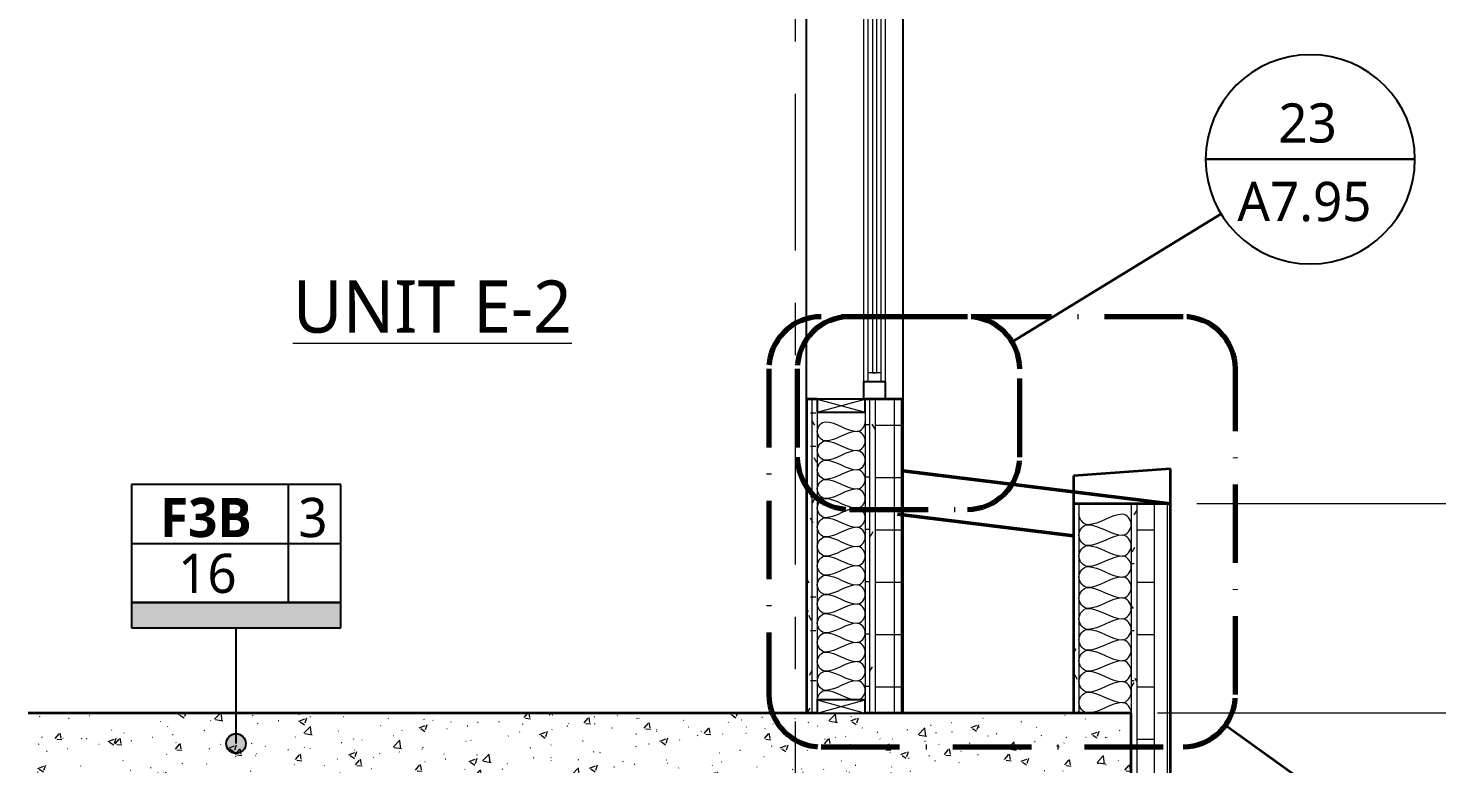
# Model space of a CAD drawing. Header units: inches. Extents: x 6 to 8416, y -388 to 6104.
# Drawn here: x 300.6 to 462.1, y 5343.2 to 5427.5 of the extents above; entities that cross this region are included whole.
import ezdxf

# ---------------------------------------------------------------- set-up
doc = ezdxf.new("R2010")
doc.units = ezdxf.units.IN
doc.header["$MEASUREMENT"] = 0
doc.linetypes.add('Center 3_8_', pattern=[36, 18, -6, 6, -6])
doc.linetypes.add('Dash Dot 3_16_', pattern=[15, 9, -3, 0, -3])
for name, color, linetype, lineweight in [('A-ANNO-DIMS', 211, 'Continuous', 13), ('A-ANNO-DIMS-48', 211, 'Continuous', 13), ('A-ANNO-NOTE', 131, 'Continuous', 18), ('A-ANNO-SYMB', 150, 'Continuous', 13), ('A-DETL', 90, 'Continuous', 13), ('A-DETL-GENF', 92, 'Continuous', 13), ('A-FLOR-IDEN', 11, 'Continuous', 25), ('A-GLAZ', 151, 'Continuous', 25), ('A-GLAZ-SILL', 1, 'Continuous', 18), ('A-ROOM-IDEN', 2, 'Continuous', 35), ('A-WALL', 113, 'Continuous', 25), ('A-WALL-PATT', 111, 'Continuous', 35), ('S-GRID', 1, 'Continuous', 13)]:
    doc.layers.add(name, color=color, linetype=linetype, lineweight=lineweight)
doc.styles.add('Open Sans_2', font='OpenSans-Regular.ttf', dxfattribs={"height": 6})
doc.styles.add('Open Sans_3', font='OpenSans-Regular.ttf', dxfattribs={"height": 4.5})
doc.styles.add('Open Sans_5', font='OpenSans-Regular.ttf', dxfattribs={"width": 0.88, "height": 4.5})
doc.styles.add('Open Sans_B', font='OpenSans-Bold.ttf', dxfattribs={"height": 4.5})
doc.dimstyles.new('Linear_-_3_32_', dxfattribs={"dimscale": 12, "dimtxt": 4.83561, "dimasz": 0.375, "dimexe": 0.375, "dimexo": 0.25, "dimgap": 0.125, "dimtad": 1, "dimdec": 8, "dimrnd": 0.003906, "dimzin": 3, "dimdsep": 46, "dimlunit": 4, "dimtxsty": 'Open Sans_5', "dimblk1": 'OBLIQUE', "dimblk2": 'OBLIQUE', "dimsah": 1, "dimcen": 0.09, "dimdle": 0.375, "dimadec": 3, "dimazin": 2, "dimtfac": 1, "dimtdec": 4, "dimtix": 1, "dimtmove": 0, "dimatfit": 3, "dimfxl": 1, "dimtvp": 1, "dimtfill": 1, "dimfrac": 2, "dimtolj": 1, "dimtzin": 0, "dimarcsym": 2})
pattern_1 = [(0, (441.926, 3018), (7.68, 1.92), [0.6336, -5.126, 0.6336, -5.126, -30.72]), (0, (441.926, 3018), (7.68, 1.92), [-11.52, 0.6336, -10.886, 0.6336, -5.126, -13.44]), (0, (441.926, 3018), (7.68, 1.92), [-28.8, 0.6336, -3.206, 0.6336, -8.966]), (120, (444.806, 3018.96), (-5.5027688, 5.6910751), [0.6336, -5.126, 0.6336, -5.126, -30.72]), (120, (444.806, 3018.96), (-5.5027688, 5.6910751), [-11.52, 0.6336, -10.886, 0.6336, -5.126, -13.44]), (120, (444.806, 3018.96), (-5.5027688, 5.6910751), [-28.8, 0.6336, -3.206, 0.6336, -8.966]), (240, (445.766, 3022.8), (-2.1772312, -7.6110751), [0.6336, -5.126, 0.6336, -5.126, -30.72]), (240, (445.766, 3022.8), (-2.1772312, -7.6110751), [-11.52, 0.6336, -10.886, 0.6336, -5.126, -13.44]), (240, (445.766, 3022.8), (-2.1772312, -7.6110751), [-28.8, 0.6336, -3.206, 0.6336, -8.966])]
pattern_2 = [(0, (441.926, 3018), (0, 6), []), (90, (441.926, 3018), (-6, 4e-16), [])]

# ---------------------------------------------------------------- blocks, each defined once
blk = doc.blocks.new('1-2 WD Adaptive-Recess-TS - 2_-6_x5_-0_ - 1_-6_ Recess L-19713989-WALL SECTION - LOBBY CANOPY')
at = {"layer": 'A-GLAZ', "lineweight": 13}
for p, q in [((3814.25, 5385), (3814.25, 5445)), ((3825.3125, 5445), (3825.3125, 5385)), ((3820.8125, 5443), (3820.8125, 5387)), ((3823.3125, 5387), (3823.3125, 5443))]:
    blk.add_line(p, q, dxfattribs=at)
at = {"layer": 'A-GLAZ', "color": 7}
for p, q in [((3820.8125, 5445), (3820.8125, 5443)), ((3823.3125, 5445), (3821, 5445)), ((3823.3125, 5443), (3823.3125, 5445)), ((3820.8125, 5443), (3823.3125, 5443)), ((3823.3125, 5387), (3820.8125, 5387)), ((3820.8125, 5387), (3820.8125, 5385)), ((3823.3125, 5385), (3823.3125, 5387)), ((3821, 5385), (3823.3125, 5385))]:
    blk.add_line(p, q, dxfattribs=at)
at = {"layer": 'A-GLAZ', "lineweight": 18}
for p, q in [((3822.3125, 5442), (3821.8125, 5442)), ((3821.8125, 5442), (3821.8125, 5388)), ((3822.3125, 5388), (3822.3125, 5442)), ((3821.8125, 5388), (3822.3125, 5388))]:
    blk.add_line(p, q, dxfattribs=at)
at = {"layer": 'A-GLAZ-SILL'}
for p, q in [((3822.8125, 5443), (3821.3125, 5443)), ((3821.3125, 5443), (3821.3125, 5442)), ((3822.8125, 5442), (3822.8125, 5443)), ((3821.3125, 5442), (3822.8125, 5442)), ((3821.3125, 5442), (3821.3125, 5388)), ((3822.8125, 5388), (3822.8125, 5442)), ((3821.3125, 5388), (3821.3125, 5387)), ((3822.8125, 5388), (3821.3125, 5388)), ((3822.8125, 5387), (3822.8125, 5388)), ((3821.3125, 5387), (3822.8125, 5387))]:
    blk.add_line(p, q, dxfattribs=at)
blk = doc.blocks.new('1-2 WD Adaptive-Recess-TS - 4_-0_x5_-0_ - 1_-6_ Recess L-12471009-WALL SECTION - LOBBY CANOPY')
at = {"layer": 'A-GLAZ', "lineweight": 13}
h = blk.add_hatch(dxfattribs=at)
h.set_pattern_fill('FP_18', color=256, style=0, pattern_type=2)
h.set_pattern_definition([(45, (3866.364, 3018), (-4.751758, 4.751758), []), (45, (3866.364, 3025.2), (-4.751758, 4.751758), [])])
h.paths.add_polyline_path([(3825.34, 5385), (3825.34, 5445), (3825.31, 5445), (3825.31, 5385)])
at = {"layer": 'A-GLAZ'}
for p, q in [((3825.34, 5445), (3825.31, 5445)), ((3825.34, 5385), (3825.34, 5445)), ((3825.34, 5385), (3825.31, 5385))]:
    blk.add_line(p, q, dxfattribs=at)
blk = doc.blocks.new('06 Nominal Cut Lumber-Section-AM1 - 2x6 Section-V36-WALL SECTION - LOBBY CANOPY')
at = {"layer": 'A-DETL-GENF', "lineweight": 25}
for p, q in [((3815.5, 5733.125), (3815.5, 5731.625)), ((3821, 5733.125), (3815.5, 5733.125)), ((3821, 5731.625), (3821, 5733.125)), ((3815.5, 5731.625), (3821, 5731.625))]:
    blk.add_line(p, q, dxfattribs=at)
at = {"layer": 'A-DETL-GENF'}
for p, q in [((3815.5, 5733.125), (3821, 5731.625)), ((3815.5, 5731.625), (3821, 5733.125))]:
    blk.add_line(p, q, dxfattribs=at)
blk = doc.blocks.new('ASM TAG - Floor-AM - Assembly-1637575-WALL SECTION - LOBBY CANOPY')
at = {"layer": 'A-FLOR-IDEN', "lineweight": 13}
blk.add_hatch(color=256, dxfattribs=at).paths.add_polyline_path([(3760.86, 5870.43), (3760.86, 5867.52), (3736.86, 5867.52), (3736.86, 5870.43)])
at = {"layer": 'A-FLOR-IDEN'}
for p, q in [((3754.86, 5883.93), (3736.86, 5883.93)), ((3736.86, 5883.93), (3736.86, 5877.18)), ((3736.86, 5883.93), (3736.86, 5870.43)), ((3760.86, 5883.93), (3736.86, 5883.93)), ((3760.86, 5883.93), (3754.86, 5883.93)), ((3754.86, 5870.43), (3754.86, 5883.93)), ((3760.86, 5877.18), (3760.86, 5883.93)), ((3760.86, 5870.43), (3760.86, 5883.93)), ((3736.86, 5877.18), (3736.86, 5870.43)), ((3736.86, 5877.18), (3760.86, 5877.18)), ((3760.86, 5870.43), (3760.86, 5877.18)), ((3760.86, 5870.43), (3736.86, 5870.43)), ((3736.86, 5870.43), (3736.86, 5867.52)), ((3736.86, 5870.43), (3754.86, 5870.43)), ((3736.86, 5870.43), (3760.86, 5870.43)), ((3754.86, 5870.43), (3760.86, 5870.43)), ((3760.86, 5867.52), (3760.86, 5870.43)), ((3736.86, 5867.52), (3760.86, 5867.52))]:
    blk.add_line(p, q, dxfattribs=at)
at = {"layer": 'A-FLOR-IDEN', "lineweight": 13}
for p, q in [((3754.86, 5877.18), (3754.86, 5883.93)), ((3754.86, 5883.93), (3754.86, 5877.18)), ((3736.86, 5877.18), (3754.86, 5877.18)), ((3754.86, 5877.18), (3736.86, 5877.18)), ((3754.86, 5870.43), (3754.86, 5877.18)), ((3754.86, 5877.18), (3760.86, 5877.18)), ((3760.86, 5877.18), (3754.86, 5877.18)), ((3754.86, 5877.18), (3754.86, 5870.43))]:
    blk.add_line(p, q, dxfattribs=at)
blk = doc.blocks.new('Section - CDs-920680-WALL SECTION - LOBBY CANOPY')
at = {"layer": 'A-ANNO-NOTE', "lineweight": 25}
for p, q in [((3874.89, 5329.97), (3898.89, 5329.97)), ((3898.89, 5329.97), (3874.89, 5329.97))]:
    blk.add_line(p, q, dxfattribs=at)
for start, end in [(0, 180), (180, 0)]:
    blk.add_arc((3886.89, 5329.97), 12, start, end, dxfattribs=at)
blk = doc.blocks.new('DIMBLOCK5-WALL SECTION - LOBBY CANOPY')
at = {"layer": 'A-ANNO-DIMS-48'}
for p, q in [((545.93, 5377.5), (545.93, 5344.5)), ((545.93, 5373), (434.56, 5373)), ((545.93, 5373), (550.43, 5373)), ((545.93, 5349), (430.06, 5349)), ((545.93, 5349), (550.43, 5349))]:
    blk.add_line(p, q, dxfattribs=at)
at = {"layer": 'A-ANNO-DIMS-48', "lineweight": 50}
for p, q in [((545.93, 5373), (543.68, 5375.25)), ((545.93, 5373), (548.18, 5370.75)), ((545.93, 5349), (543.68, 5351.25)), ((545.93, 5349), (548.18, 5346.75))]:
    blk.add_line(p, q, dxfattribs=at)
at = {"layer": 'A-ANNO-DIMS-48', "color": 0, "insert": (538.38, 5353.96), "char_height": 4.5, "width": 16.8901, "attachment_point": 1, "rotation": 90, "line_spacing_factor": 1.151336, "style": 'Open Sans_5', "bg_fill": 3, "box_fill_scale": 1.25, "bg_fill_color": 256, "bg_fill_true_color": 13158600, "bg_fill_transparency": 0}
blk.add_mtext('2\' - 0"', dxfattribs=at)
blk = doc.blocks.new('_Oblique')
at = {"color": 0, "linetype": 'ByBlock', "lineweight": -2}
blk.add_line((-0.5, -0.5), (0.5, 0.5), dxfattribs=at)

msp = doc.modelspace()

# ---------------------------------------------------------------- hatches: boundary and pattern name
at = {"layer": 'A-DETL-GENF'}
h = msp.add_hatch(dxfattribs=at)
h.set_pattern_fill('FP_13', color=135, style=0, pattern_type=2)
h.set_pattern_definition([(50, (441.926, 3018), (6.885997, -0.602097), [0.72, -7.92]), (355, (441.926, 3018), (-1.331756, 7.220547), [0.576, -6.336]), (100.451, (442.5, 3017.95), (5.553629, 6.618191), [0.61191, -6.731]), (46.184, (441.926, 3019.92), (10.245642, -1.588925), [1.08, -11.88]), (96.636, (442.78, 3019.788), (8.97244, 9.35152), [0.91786, -10.096]), (351.184, (441.926, 3019.92), (8.9732, 9.35123), [0.864, -9.504]), (21, (442.886, 3019.44), (5.730726, -3.865003), [0.72, -7.92]), (326, (442.886, 3019.44), (2.33581, 6.96088), [0.576, -6.336]), (71.451, (443.363, 3019.118), (8.065876, 3.095948), [0.61191, -6.731]), (37.5, (441.926, 3018), (0.116866, 3.1954784), [0.06336, -6.196, 0.06336, -6.369, -6.36]), (37.5, (441.926, 3018), (0.116866, 3.1954784), [-12.691, 0.06336, -6.297]), (7.5, (441.926, 3018), (2.52543, 3.7860247), [0.06336, -3.604, 0.06336, -6.052, -2.424]), (7.5, (441.926, 3018), (2.52543, 3.7860247), [-9.782, 0.06336, -2.361]), (327.5, (439.785, 3018), (5.1243685, -0.2161763), [0.06336, -2.337, 0.06336, -7.425, -9.936]), (327.5, (439.785, 3018), (5.1243685, -0.2161763), [-9.888, 0.06336, -9.873]), (317.5, (438.825, 3018), (5.598326, 0.96141), [0.06336, -3.057, 0.06336, -4.909, -7.056]), (317.5, (438.825, 3018), (5.598326, 0.96141), [-8.093, 0.06336, -6.993])])
h.paths.add_polyline_path([(400.56196077, 5333), (427.06196077, 5333), (427.06196077, 5349), (300.59396077, 5349), (300.59396077, 5333), (396.56196077, 5333)])
at = {"layer": 'A-FLOR-IDEN'}
h = msp.add_hatch(color=256, dxfattribs=at)
edge = h.paths.add_edge_path()
edge.add_arc((324.42539914, 5345.50687332), 1.125, 0, 360)
at = {"layer": 'A-WALL-PATT', "lineweight": 13}
h = msp.add_hatch(dxfattribs=at)
h.set_pattern_fill('FP_15', color=256, style=0, pattern_type=2)
h.set_pattern_definition([(0, (441.926, 3018), (0, 60), [60, 0, 0, 0]), (284.036, (482.726, 3030), (59.99915, -180.000494), [12.369, -235.017]), (284.036, (480.326, 3030), (59.99915, -180.000494), [12.369, -235.017]), (284.036, (477.926, 3030), (59.99915, -180.000494), [12.369, -235.017]), (284.036, (446.726, 3042), (59.99915, -180.000494), [12.369, -235.017]), (284.036, (444.326, 3042), (59.99915, -180.000494), [12.369, -235.017]), (284.036, (441.926, 3042), (59.99915, -180.000494), [12.369, -235.017]), (284.036, (464.726, 3054), (59.99915, -180.000494), [12.369, -235.017]), (284.036, (462.326, 3054), (59.99915, -180.000494), [12.369, -235.017]), (284.036, (459.926, 3054), (59.99915, -180.000494), [12.369, -235.017]), (284.036, (482.726, 3066), (59.99915, -180.000494), [12.369, -235.017]), (284.036, (480.326, 3066), (59.99915, -180.000494), [12.369, -235.017]), (284.036, (477.926, 3066), (59.99915, -180.000494), [12.369, -235.017]), (284.036, (446.726, 3078), (59.99915, -180.000494), [12.369, -235.017]), (284.036, (444.326, 3078), (59.99915, -180.000494), [12.369, -235.017]), (284.036, (441.926, 3078), (59.99915, -180.000494), [12.369, -235.017]), (0, (441.926, 3024), (0, 60), [60, 0, 0, 0]), (0, (441.926, 3030), (0, 60), [60, 0, 0, 0]), (0, (441.926, 3036), (0, 60), [60, 0, 0, 0]), (0, (441.926, 3042), (0, 60), [60, 0, 0, 0]), (0, (441.926, 3048), (0, 60), [60, 0, 0, 0]), (0, (441.926, 3054), (0, 60), [60, 0, 0, 0]), (0, (441.926, 3060), (0, 60), [60, 0, 0, 0]), (0, (441.926, 3066), (0, 60), [60, 0, 0, 0]), (0, (441.926, 3072), (0, 60), [60, 0, 0, 0])])
h.paths.add_polyline_path([(397.06196077, 5349), (397.06196077, 5385), (396.56196077, 5385), (396.56196077, 5349)])
h.paths.add_polyline_path([(396.56196077, 5445), (397.06196077, 5445), (397.06196077, 5475.875), (396.56196077, 5475.875), (396.56196077, 5445.9506875)])
h = msp.add_hatch(dxfattribs=at)
h.set_pattern_fill('FP_16', color=256, style=0, pattern_type=2)
h.set_pattern_definition(pattern_1)
h.paths.add_polyline_path([(397.06196077, 5349), (397.68696077, 5349), (397.68696077, 5385), (397.06196077, 5385)])
h.paths.add_polyline_path([(397.06196077, 5445), (397.68696077, 5445), (397.68696077, 5475.875), (397.06196077, 5475.875), (397.06196077, 5445.9506875)])
h = msp.add_hatch(dxfattribs=at)
h.set_pattern_fill('FP_14', color=256, style=0, pattern_type=2)
h.set_pattern_definition(pattern_2)
h.paths.add_polyline_path([(397.68696077, 5349), (400.68696077, 5349), (400.68696077, 5385), (397.68696077, 5385)])
h.paths.add_polyline_path([(399.32996077, 5445), (400.68696077, 5445), (400.68696077, 5475.875), (397.68696077, 5475.875), (397.68696077, 5445)])
h = msp.add_hatch(dxfattribs=at)
h.set_pattern_fill('FP_16', color=256, style=0, pattern_type=2)
h.set_pattern_definition(pattern_1)
h.paths.add_polyline_path([(400.68696077, 5349), (400.87446077, 5349), (400.87446077, 5385), (400.68696077, 5385)])
h.paths.add_polyline_path([(400.87446077, 5445), (400.87446077, 5475.875), (400.68696077, 5475.875), (400.68696077, 5445)])
h = msp.add_hatch(dxfattribs=at)
h.set_pattern_fill('FP_16', color=256, style=0, pattern_type=2)
h.set_pattern_definition(pattern_1)
h.paths.add_polyline_path([(389.81196077, 5349), (390.43696077, 5349), (390.43696077, 5385), (389.81196077, 5385)])
h.paths.add_polyline_path([(390.43696077, 5445), (390.43696077, 5456.625), (389.81196077, 5456.625), (389.81196077, 5445)])
h = msp.add_hatch(dxfattribs=at)
h.set_pattern_fill('FP_16', color=256, style=0, pattern_type=2)
h.set_pattern_definition(pattern_1)
h.paths.add_polyline_path([(391.06196077, 5349), (391.06196077, 5385), (390.43696077, 5385), (390.43696077, 5349)])
h.paths.add_polyline_path([(391.06196077, 5445), (391.06196077, 5456.625), (390.43696077, 5456.625), (390.43696077, 5445)])
h = msp.add_hatch(dxfattribs=at)
h.set_pattern_fill('FP_16', color=256, style=0, pattern_type=2)
h.set_pattern_definition(pattern_1)
h.paths.add_polyline_path([(421.06196077, 5221), (421.06196077, 5229), (420.43696077, 5229), (420.43696077, 5221)])
h.paths.add_polyline_path([(420.43696077, 5237), (421.06196077, 5237), (421.06196077, 5333), (420.43696077, 5333), (420.43696077, 5244.52625)])
h.paths.add_polyline_path([(420.43696077, 5349), (421.06196077, 5349), (421.06196077, 5373), (420.43696077, 5373)])
h = msp.add_hatch(dxfattribs=at)
h.set_pattern_fill('FP_16', color=256, style=0, pattern_type=2)
h.set_pattern_definition(pattern_1)
h.paths.add_polyline_path([(427.68696077, 5221), (427.68696077, 5229), (427.06196077, 5229), (427.06196077, 5221)])
h.paths.add_polyline_path([(427.06196077, 5237), (427.68696077, 5237), (427.68696077, 5373), (427.06196077, 5373), (427.06196077, 5244.52625)])
h = msp.add_hatch(dxfattribs=at)
h.set_pattern_fill('FP_14', color=256, style=0, pattern_type=2)
h.set_pattern_definition(pattern_2)
h.paths.add_polyline_path([(429.68696077, 5221), (429.68696077, 5229), (427.68696077, 5229), (427.68696077, 5221)])
h.paths.add_polyline_path([(429.68696077, 5237), (429.68696077, 5373), (427.68696077, 5373), (427.68696077, 5237)])

# ---------------------------------------------------------------- linework, layer by layer
at = {"layer": 'A-ANNO-SYMB', "lineweight": 35}
for p, q in [((413.38564147, 5391.58551382), (437.35210104, 5406.24180948)), ((437.86982154, 5347.61877708), (452.70787258, 5336.96914707))]:
    msp.add_line(p, q, dxfattribs=at)
at = {"layer": 'A-ANNO-SYMB', "linetype": 'Dash Dot 3_16_', "lineweight": 70}
for p, q in [((432.99536098, 5394.45523929), (391.50121643, 5394.45523929)), ((408.26691299, 5394.45523929), (394.76821243, 5394.45523929)), ((385.50121643, 5388.45523929), (385.50121643, 5351.11729594)), ((388.76821243, 5388.45523929), (388.76821243, 5378.35587511)), ((414.26691299, 5378.35587511), (414.26691299, 5388.45523929)), ((438.99536098, 5351.11729594), (438.99536098, 5388.45523929)), ((394.76821243, 5372.35587511), (408.26691299, 5372.35587511)), ((391.50121643, 5345.11729594), (432.99536098, 5345.11729594))]:
    msp.add_line(p, q, dxfattribs=at)
for centre, start, end in [((391.50121643, 5388.45523929), 90, 180), ((394.76821243, 5388.45523929), 90, 180), ((408.26691299, 5388.45523929), 0, 90), ((432.99536098, 5388.45523929), 0, 90), ((394.76821243, 5378.35587511), 180, 270), ((408.26691299, 5378.35587511), 270, 0), ((391.50121643, 5351.11729594), 180, 270), ((432.99536098, 5351.11729594), 270, 0)]:
    msp.add_arc(centre, 6, start, end, dxfattribs=at)
at = {"layer": 'A-DETL', "lineweight": 50}
for p, q in [((431.56196077, 5373), (400.87446077, 5376.76795121)), ((420.43696077, 5369.32842911), (400.26511405, 5371.80522045))]:
    msp.add_line(p, q, dxfattribs=at)
at = {"layer": 'A-DETL', "lineweight": 35}
for p, q in [((391.06196077, 5349), (300.59396077, 5349)), ((427.06196077, 5349), (396.56196077, 5349)), ((427.06196077, 5333), (427.06196077, 5349))]:
    msp.add_line(p, q, dxfattribs=at)
at = {"layer": 'A-DETL'}
for points in [[(391.97862743, 5380.2), (391.54650662, 5380.2), (390.57741491, 5381.3), (391.54650662, 5382.4), (391.97862743, 5382.4)], [(391.97862743, 5382.4), (393.23846526, 5382.4), (394.38545627, 5381.3), (395.6452941, 5381.3)], [(395.6452941, 5381.3), (394.38545627, 5381.3), (393.23846526, 5380.2), (391.97862743, 5380.2)], [(395.6452941, 5381.3), (396.07741491, 5381.3), (396.56196077, 5381.88145503), (396.56196077, 5382.4)], [(395.6452941, 5379.1), (396.07741491, 5379.1), (397.04650662, 5380.2), (396.07741491, 5381.3), (395.6452941, 5381.3)], [(391.97862743, 5378), (391.54650662, 5378), (390.57741491, 5379.1), (391.54650662, 5380.2), (391.97862743, 5380.2)], [(391.97862743, 5380.2), (393.23846526, 5380.2), (394.38545627, 5379.1), (395.6452941, 5379.1)], [(391.97862743, 5375.8), (391.54650662, 5375.8), (390.57741491, 5376.9), (391.54650662, 5378), (391.97862743, 5378)], [(395.6452941, 5379.1), (394.38545627, 5379.1), (393.23846526, 5378), (391.97862743, 5378)], [(391.97862743, 5378), (393.23846526, 5378), (394.38545627, 5376.9), (395.6452941, 5376.9)], [(395.6452941, 5376.9), (396.07741491, 5376.9), (397.04650662, 5378), (396.07741491, 5379.1), (395.6452941, 5379.1)], [(395.6452941, 5376.9), (394.38545627, 5376.9), (393.23846526, 5375.8), (391.97862743, 5375.8)], [(395.6452941, 5374.7), (396.07741491, 5374.7), (397.04650662, 5375.8), (396.07741491, 5376.9), (395.6452941, 5376.9)], [(391.97862743, 5373.6), (391.54650662, 5373.6), (390.57741491, 5374.7), (391.54650662, 5375.8), (391.97862743, 5375.8)], [(391.97862743, 5375.8), (393.23846526, 5375.8), (394.38545627, 5374.7), (395.6452941, 5374.7)], [(395.6452941, 5374.7), (394.38545627, 5374.7), (393.23846526, 5373.6), (391.97862743, 5373.6)], [(395.6452941, 5372.5), (396.07741491, 5372.5), (397.04650662, 5373.6), (396.07741491, 5374.7), (395.6452941, 5374.7)], [(391.97862743, 5371.4), (391.54650662, 5371.4), (390.57741491, 5372.5), (391.54650662, 5373.6), (391.97862743, 5373.6)], [(391.97862743, 5373.6), (393.23846526, 5373.6), (394.38545627, 5372.5), (395.6452941, 5372.5)], [(391.97862743, 5369.2), (391.54650662, 5369.2), (390.57741491, 5370.3), (391.54650662, 5371.4), (391.97862743, 5371.4)], [(395.6452941, 5372.5), (394.38545627, 5372.5), (393.23846526, 5371.4), (391.97862743, 5371.4)], [(391.97862743, 5371.4), (393.23846526, 5371.4), (394.38545627, 5370.3), (395.6452941, 5370.3)], [(395.6452941, 5370.3), (396.07741491, 5370.3), (397.04650662, 5371.4), (396.07741491, 5372.5), (395.6452941, 5372.5)], [(422.06196077, 5370.6), (421.59055624, 5370.6), (421.06196077, 5371.23431458), (421.06196077, 5371.8)], [(426.06196077, 5371.8), (424.68759222, 5371.8), (423.43632931, 5370.6), (422.06196077, 5370.6)], [(426.06196077, 5369.4), (426.53336529, 5369.4), (427.59055624, 5370.6), (426.53336529, 5371.8), (426.06196077, 5371.8)], [(395.6452941, 5370.3), (394.38545627, 5370.3), (393.23846526, 5369.2), (391.97862743, 5369.2)], [(395.6452941, 5368.1), (396.07741491, 5368.1), (397.04650662, 5369.2), (396.07741491, 5370.3), (395.6452941, 5370.3)], [(422.06196077, 5368.2), (421.59055624, 5368.2), (420.53336529, 5369.4), (421.59055624, 5370.6), (422.06196077, 5370.6)], [(422.06196077, 5370.6), (423.43632931, 5370.6), (424.68759222, 5369.4), (426.06196077, 5369.4)], [(391.97862743, 5367), (391.54650662, 5367), (390.57741491, 5368.1), (391.54650662, 5369.2), (391.97862743, 5369.2)], [(391.97862743, 5369.2), (393.23846526, 5369.2), (394.38545627, 5368.1), (395.6452941, 5368.1)], [(395.6452941, 5368.1), (394.38545627, 5368.1), (393.23846526, 5367), (391.97862743, 5367)], [(395.6452941, 5365.9), (396.07741491, 5365.9), (397.04650662, 5367), (396.07741491, 5368.1), (395.6452941, 5368.1)], [(422.06196077, 5365.8), (421.59055624, 5365.8), (420.53336529, 5367), (421.59055624, 5368.2), (422.06196077, 5368.2)], [(426.06196077, 5369.4), (424.68759222, 5369.4), (423.43632931, 5368.2), (422.06196077, 5368.2)], [(422.06196077, 5368.2), (423.43632931, 5368.2), (424.68759222, 5367), (426.06196077, 5367)], [(426.06196077, 5367), (426.53336529, 5367), (427.59055624, 5368.2), (426.53336529, 5369.4), (426.06196077, 5369.4)], [(391.97862743, 5364.8), (391.54650662, 5364.8), (390.57741491, 5365.9), (391.54650662, 5367), (391.97862743, 5367)], [(391.97862743, 5367), (393.23846526, 5367), (394.38545627, 5365.9), (395.6452941, 5365.9)], [(426.06196077, 5367), (424.68759222, 5367), (423.43632931, 5365.8), (422.06196077, 5365.8)], [(426.06196077, 5364.6), (426.53336529, 5364.6), (427.59055624, 5365.8), (426.53336529, 5367), (426.06196077, 5367)], [(395.6452941, 5365.9), (394.38545627, 5365.9), (393.23846526, 5364.8), (391.97862743, 5364.8)], [(395.6452941, 5363.7), (396.07741491, 5363.7), (397.04650662, 5364.8), (396.07741491, 5365.9), (395.6452941, 5365.9)], [(422.06196077, 5363.4), (421.59055624, 5363.4), (420.53336529, 5364.6), (421.59055624, 5365.8), (422.06196077, 5365.8)], [(422.06196077, 5365.8), (423.43632931, 5365.8), (424.68759222, 5364.6), (426.06196077, 5364.6)], [(391.97862743, 5362.6), (391.54650662, 5362.6), (390.57741491, 5363.7), (391.54650662, 5364.8), (391.97862743, 5364.8)], [(391.97862743, 5364.8), (393.23846526, 5364.8), (394.38545627, 5363.7), (395.6452941, 5363.7)], [(395.6452941, 5363.7), (394.38545627, 5363.7), (393.23846526, 5362.6), (391.97862743, 5362.6)], [(395.6452941, 5361.5), (396.07741491, 5361.5), (397.04650662, 5362.6), (396.07741491, 5363.7), (395.6452941, 5363.7)], [(422.06196077, 5361), (421.59055624, 5361), (420.53336529, 5362.2), (421.59055624, 5363.4), (422.06196077, 5363.4)], [(426.06196077, 5364.6), (424.68759222, 5364.6), (423.43632931, 5363.4), (422.06196077, 5363.4)], [(422.06196077, 5363.4), (423.43632931, 5363.4), (424.68759222, 5362.2), (426.06196077, 5362.2)], [(426.06196077, 5362.2), (426.53336529, 5362.2), (427.59055624, 5363.4), (426.53336529, 5364.6), (426.06196077, 5364.6)], [(391.97862743, 5360.4), (391.54650662, 5360.4), (390.57741491, 5361.5), (391.54650662, 5362.6), (391.97862743, 5362.6)], [(391.97862743, 5362.6), (393.23846526, 5362.6), (394.38545627, 5361.5), (395.6452941, 5361.5)], [(426.06196077, 5362.2), (424.68759222, 5362.2), (423.43632931, 5361), (422.06196077, 5361)], [(426.06196077, 5359.8), (426.53336529, 5359.8), (427.59055624, 5361), (426.53336529, 5362.2), (426.06196077, 5362.2)], [(391.97862743, 5358.2), (391.54650662, 5358.2), (390.57741491, 5359.3), (391.54650662, 5360.4), (391.97862743, 5360.4)], [(395.6452941, 5361.5), (394.38545627, 5361.5), (393.23846526, 5360.4), (391.97862743, 5360.4)], [(391.97862743, 5360.4), (393.23846526, 5360.4), (394.38545627, 5359.3), (395.6452941, 5359.3)], [(395.6452941, 5359.3), (396.07741491, 5359.3), (397.04650662, 5360.4), (396.07741491, 5361.5), (395.6452941, 5361.5)], [(422.06196077, 5358.6), (421.59055624, 5358.6), (420.53336529, 5359.8), (421.59055624, 5361), (422.06196077, 5361)], [(422.06196077, 5361), (423.43632931, 5361), (424.68759222, 5359.8), (426.06196077, 5359.8)], [(395.6452941, 5359.3), (394.38545627, 5359.3), (393.23846526, 5358.2), (391.97862743, 5358.2)], [(395.6452941, 5357.1), (396.07741491, 5357.1), (397.04650662, 5358.2), (396.07741491, 5359.3), (395.6452941, 5359.3)], [(422.06196077, 5356.2), (421.59055624, 5356.2), (420.53336529, 5357.4), (421.59055624, 5358.6), (422.06196077, 5358.6)], [(426.06196077, 5359.8), (424.68759222, 5359.8), (423.43632931, 5358.6), (422.06196077, 5358.6)], [(422.06196077, 5358.6), (423.43632931, 5358.6), (424.68759222, 5357.4), (426.06196077, 5357.4)], [(426.06196077, 5357.4), (426.53336529, 5357.4), (427.59055624, 5358.6), (426.53336529, 5359.8), (426.06196077, 5359.8)], [(391.97862743, 5356), (391.54650662, 5356), (390.57741491, 5357.1), (391.54650662, 5358.2), (391.97862743, 5358.2)], [(391.97862743, 5358.2), (393.23846526, 5358.2), (394.38545627, 5357.1), (395.6452941, 5357.1)], [(395.6452941, 5357.1), (394.38545627, 5357.1), (393.23846526, 5356), (391.97862743, 5356)], [(395.6452941, 5354.9), (396.07741491, 5354.9), (397.04650662, 5356), (396.07741491, 5357.1), (395.6452941, 5357.1)], [(426.06196077, 5357.4), (424.68759222, 5357.4), (423.43632931, 5356.2), (422.06196077, 5356.2)], [(426.06196077, 5355), (426.53336529, 5355), (427.59055624, 5356.2), (426.53336529, 5357.4), (426.06196077, 5357.4)], [(391.97862743, 5353.8), (391.54650662, 5353.8), (390.57741491, 5354.9), (391.54650662, 5356), (391.97862743, 5356)], [(391.97862743, 5356), (393.23846526, 5356), (394.38545627, 5354.9), (395.6452941, 5354.9)], [(422.06196077, 5353.8), (421.59055624, 5353.8), (420.53336529, 5355), (421.59055624, 5356.2), (422.06196077, 5356.2)], [(422.06196077, 5356.2), (423.43632931, 5356.2), (424.68759222, 5355), (426.06196077, 5355)], [(391.97862743, 5351.6), (391.54650662, 5351.6), (390.57741491, 5352.7), (391.54650662, 5353.8), (391.97862743, 5353.8)], [(395.6452941, 5354.9), (394.38545627, 5354.9), (393.23846526, 5353.8), (391.97862743, 5353.8)], [(391.97862743, 5353.8), (393.23846526, 5353.8), (394.38545627, 5352.7), (395.6452941, 5352.7)], [(395.6452941, 5352.7), (396.07741491, 5352.7), (397.04650662, 5353.8), (396.07741491, 5354.9), (395.6452941, 5354.9)], [(422.06196077, 5351.4), (421.59055624, 5351.4), (420.53336529, 5352.6), (421.59055624, 5353.8), (422.06196077, 5353.8)], [(426.06196077, 5355), (424.68759222, 5355), (423.43632931, 5353.8), (422.06196077, 5353.8)], [(422.06196077, 5353.8), (423.43632931, 5353.8), (424.68759222, 5352.6), (426.06196077, 5352.6)], [(426.06196077, 5352.6), (426.53336529, 5352.6), (427.59055624, 5353.8), (426.53336529, 5355), (426.06196077, 5355)], [(395.6452941, 5352.7), (394.38545627, 5352.7), (393.23846526, 5351.6), (391.97862743, 5351.6)], [(395.6452941, 5350.5), (396.07741491, 5350.5), (397.04650662, 5351.6), (396.07741491, 5352.7), (395.6452941, 5352.7)], [(426.06196077, 5352.6), (424.68759222, 5352.6), (423.43632931, 5351.4), (422.06196077, 5351.4)], [(426.06196077, 5350.2), (426.53336529, 5350.2), (427.59055624, 5351.4), (426.53336529, 5352.6), (426.06196077, 5352.6)], [(391.06196077, 5350.5), (391.06196077, 5351.01854497), (391.54650662, 5351.6), (391.97862743, 5351.6)], [(391.97862743, 5351.6), (393.23846526, 5351.6), (394.38545627, 5350.5), (395.6452941, 5350.5)], [(422.06196077, 5349), (421.59055624, 5349), (420.53336529, 5350.2), (421.59055624, 5351.4), (422.06196077, 5351.4)], [(422.06196077, 5351.4), (423.43632931, 5351.4), (424.68759222, 5350.2), (426.06196077, 5350.2)], [(426.06196077, 5350.2), (424.68759222, 5350.2), (423.43632931, 5349), (422.06196077, 5349)], [(427.06196077, 5349), (427.06196077, 5349.56568542), (426.53336529, 5350.2), (426.06196077, 5350.2)]]:
    msp.add_open_spline(points, degree=3, dxfattribs=at)
at = {"layer": 'A-FLOR-IDEN'}
msp.add_line((324.42539914, 5345.50687332), (324.42539914, 5358.77953033), dxfattribs=at)
msp.add_circle((324.42539914, 5345.50687332), 1.125, dxfattribs=at)
at = {"layer": 'A-WALL'}
for p, q in [((389.81196077, 5385), (389.81196077, 5445)), ((400.87446077, 5445), (400.87446077, 5385))]:
    msp.add_line(p, q, dxfattribs=at)
at = {"layer": 'A-WALL', "lineweight": 35}
for p, q in [((389.81196077, 5385), (389.81196077, 5349)), ((391.06196077, 5385), (389.81196077, 5385)), ((400.87446077, 5385), (396.56196077, 5385)), ((400.87446077, 5349), (400.87446077, 5385)), ((431.56196077, 5377), (420.43696077, 5376.22206422)), ((420.43696077, 5376.22206422), (420.43696077, 5349)), ((431.56196077, 5237), (431.56196077, 5377)), ((431.56196077, 5373), (420.43696077, 5373))]:
    msp.add_line(p, q, dxfattribs=at)
at = {"layer": 'A-WALL', "lineweight": 13}
for p, q in [((390.43696077, 5385), (390.43696077, 5349)), ((397.06196077, 5385), (397.06196077, 5349)), ((397.68696077, 5385), (397.68696077, 5349)), ((400.68696077, 5385), (400.68696077, 5349)), ((391.06196077, 5383.5), (391.06196077, 5350.5)), ((396.56196077, 5383.5), (396.56196077, 5350.5)), ((421.06196077, 5373), (421.06196077, 5349)), ((427.06196077, 5373), (427.06196077, 5349)), ((427.68696077, 5373), (427.68696077, 5237)), ((429.68696077, 5373), (429.68696077, 5237)), ((431.18696077, 5373), (431.18696077, 5237))]:
    msp.add_line(p, q, dxfattribs=at)
at = {"layer": 'S-GRID', "linetype": 'Center 3_8_'}
msp.add_line((388.56196077, 4934.02554638), (388.56196077, 6086.00136038), dxfattribs=at)

# ---------------------------------------------------------------- block references
at = {"layer": 'A-ANNO-SYMB', "lineweight": 35}
msp.add_blockref('Section - CDs-920680-WALL SECTION - LOBBY CANOPY', (-3439.30527492, 82.53024921), dxfattribs=at)
at = {"layer": 'A-DETL-GENF'}
for p in [(-3424.43803923, -348.125), (-3424.43803923, -382.625)]:
    msp.add_blockref('06 Nominal Cut Lumber-Section-AM1 - 2x6 Section-V36-WALL SECTION - LOBBY CANOPY', p, dxfattribs=at)
at = {"layer": 'A-FLOR-IDEN'}
msp.add_blockref('ASM TAG - Floor-AM - Assembly-1637575-WALL SECTION - LOBBY CANOPY', (-3424.43803923, -508.73687472), dxfattribs=at)
at = {"layer": 'A-GLAZ', "lineweight": 13}
for name in ['1-2 WD Adaptive-Recess-TS - 2_-6_x5_-0_ - 1_-6_ Recess L-19713989-WALL SECTION - LOBBY CANOPY', '1-2 WD Adaptive-Recess-TS - 4_-0_x5_-0_ - 1_-6_ Recess L-12471009-WALL SECTION - LOBBY CANOPY']:
    msp.add_blockref(name, (-3424.43803923, 0), dxfattribs=at)

# ---------------------------------------------------------------- texts
at = {"layer": 'A-ANNO-SYMB', "char_height": 4.5, "attachment_point": 1, "style": 'Open Sans_3'}
for s, insert, width in [('23', (443.92000194, 5418.92067152), 8.787), ('A7.95', (439.22393895, 5409.92067152), 20.1495)]:
    msp.add_mtext(s, dxfattribs=dict(at, insert=insert, width=width))
at = {"layer": 'A-FLOR-IDEN', "lineweight": 13, "char_height": 4.5, "attachment_point": 1}
for s, insert, width, style in [('F3B', (315.7227417, 5373.67763088), 13.7865, 'Open Sans_B'), ('3', (331.56323611, 5373.67763088), 4.3935, 'Open Sans_3'), ('16', (317.79203303, 5367.26645093), 8.787, 'Open Sans_3')]:
    msp.add_mtext(s, dxfattribs=dict(at, insert=insert, width=width, style=style))
at = {"layer": 'A-ROOM-IDEN', "lineweight": 13, "insert": (330.92775061, 5398.61374262), "char_height": 6, "width": 40.905, "attachment_point": 1, "style": 'Open Sans_2'}
msp.add_mtext('\\LUNIT E-2', dxfattribs=at)

# ---------------------------------------------------------------- next in the draw order: dimensions: what is measured, and where the dimension line sits
at = {"layer": 'A-ANNO-DIMS'}
dim = msp.add_linear_dim(base=(545.9344508618, 5349), p1=(431.5619607656, 5373), p2=(427.0619607656, 5349), angle=90, dimstyle='Linear_-_3_32_', override={"dimpost": '<>', "dimfxl": 24.418231}, dxfattribs=at)
dim.commit()
dim.dimension.update_dxf_attribs({"geometry": 'DIMBLOCK5-WALL SECTION - LOBBY CANOPY', "text_midpoint": (542.1277410848, 5361)})

doc.saveas('drawing.dxf')
